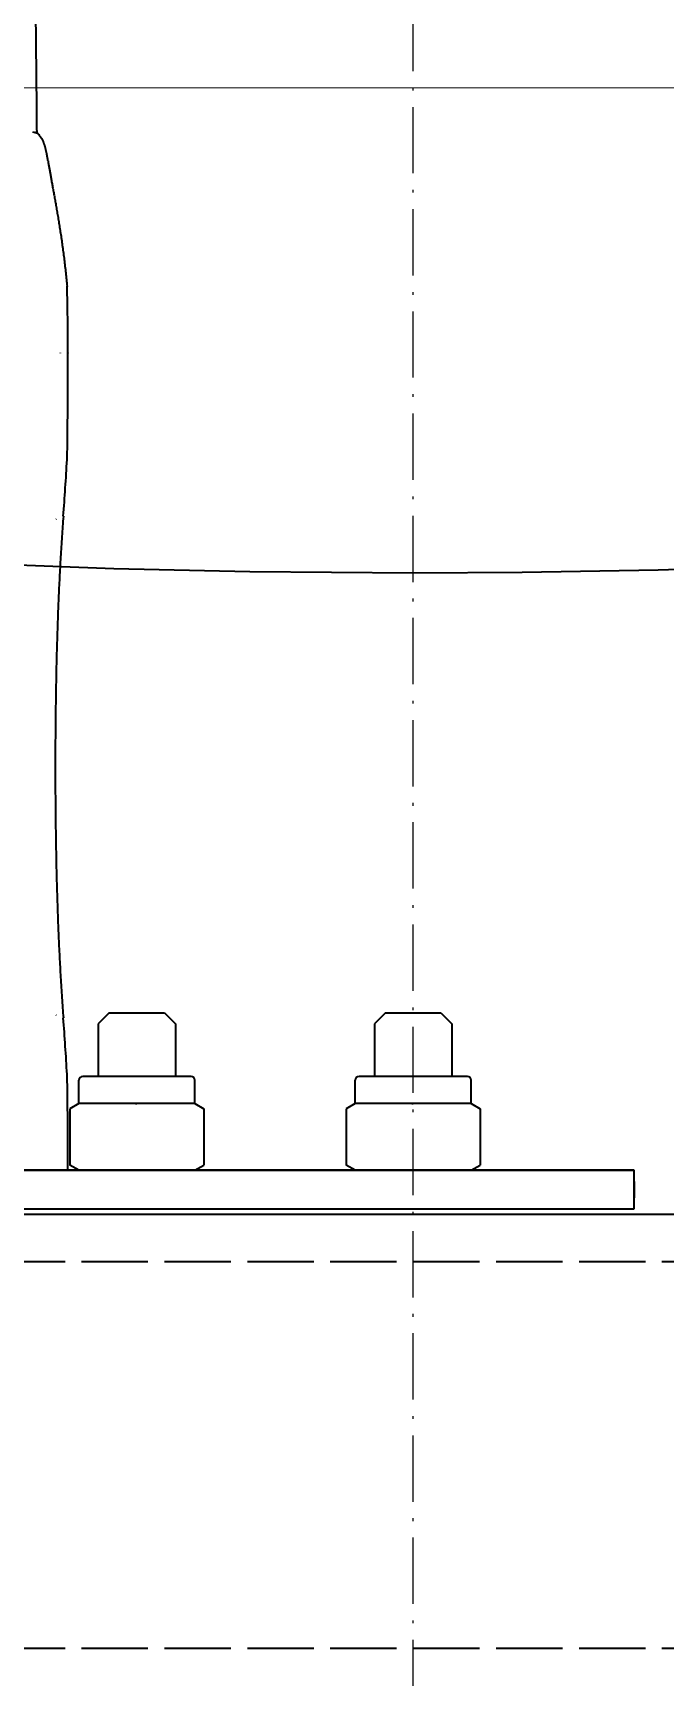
# Model space of a CAD drawing. Header units: millimetres. Extents: x 120 to 10915, y 515 to 8014.
# Drawn here: x 8181.2 to 8295.6, y 2470.3 to 2767.9 of the extents above; entities that cross this region are included whole.
import ezdxf

# ---------------------------------------------------------------- set-up
doc = ezdxf.new("R2010")
doc.units = ezdxf.units.MM
doc.linetypes.add('DASHDOT', pattern=[18.5, 12, -3, 0.5, -3])
doc.linetypes.add('DASHED', pattern=[15, 12, -3])
doc.layers.get('0').update_dxf_attribs({"lineweight": 13})
doc.layers.add('201_Dimensions', color=7, linetype='Continuous', lineweight=13)
doc.layers.add('205_Chassis_top_view', color=7, linetype='Continuous', lineweight=13)

# ---------------------------------------------------------------- blocks, each defined once
blk = doc.blocks.new('2854281_1')
at = {"layer": '205_Chassis_top_view', "color": 2, "linetype": 'DASHDOT', "lineweight": 25}
blk.add_line((8250, -1333), (8250, 1333), dxfattribs=at)
blk = doc.blocks.new('2908045_1')
at = {"layer": '205_Chassis_top_view', "color": 3, "lineweight": 35}
for p, q in [((8181.87, 579.75), (8181.87, 580.18)), ((8182.23, 579.55), (8182.22, 579.57)), ((8182.23, 579.55), (8182.25, 579.52)), ((8186.15, 539.95), (8186.15, 540)), ((8187.52, 540), (8187.52, 539.95)), ((8185.42, 509.91), (8185.43, 509.97)), ((8185.43, 420.03), (8185.42, 420.09)), ((8195, 420.5), (8193, 418.5)), ((8195, 420.5), (8197.6, 420.5)), ((8197.6, 420.5), (8205, 420.5)), ((8205, 420.5), (8207, 418.5)), ((8245, 420.5), (8243, 418.5)), ((8245, 420.5), (8247.6, 420.5)), ((8247.6, 420.5), (8255, 420.5)), ((8255, 420.5), (8257, 418.5)), ((8193, 418.5), (8193, 409)), ((8207, 418.5), (8207, 409)), ((8243, 418.5), (8243, 409)), ((8257, 418.5), (8257, 409)), ((8189.5, 404.1), (8189.5, 408.3)), ((8199.77, 409), (8190.2, 409)), ((8209.8, 409), (8199.77, 409)), ((8210.5, 404.1), (8210.5, 408.3)), ((8239.5, 404.1), (8239.5, 408.3)), ((8249.77, 409), (8240.2, 409)), ((8259.8, 409), (8249.77, 409)), ((8260.5, 404.1), (8260.5, 408.3)), ((8189.5, 404.1), (8187.88, 403.16)), ((8187.88, 403.16), (8187.88, 392.94)), ((8190.91, 404.1), (8189.5, 404.1)), ((8199.75, 404.1), (8190.91, 404.1)), ((8199.75, 404.1), (8200, 404.1)), ((8200, 404.1), (8199.75, 404.1)), ((8209.09, 404.1), (8200, 404.1)), ((8210.5, 404.1), (8209.09, 404.1)), ((8210.5, 404.1), (8212.12, 403.16)), ((8212.12, 403.16), (8212.12, 392.94)), ((8239.5, 404.1), (8237.88, 403.16)), ((8237.88, 403.16), (8237.88, 392.94)), ((8240.91, 404.1), (8239.5, 404.1)), ((8249.75, 404.1), (8240.91, 404.1)), ((8249.75, 404.1), (8250, 404.1)), ((8250, 404.1), (8249.75, 404.1)), ((8259.09, 404.1), (8250, 404.1)), ((8260.5, 404.1), (8259.09, 404.1)), ((8260.5, 404.1), (8262.12, 403.16)), ((8262.12, 403.16), (8262.12, 392.94)), ((8189.5, 392), (8187.88, 392.94)), ((8210.5, 392), (8212.12, 392.94)), ((8239.5, 392), (8237.88, 392.94)), ((8260.5, 392), (8262.12, 392.94)), ((8290, 392), (8160, 392)), ((8200, 392), (8199.75, 392)), ((8250, 392), (8249.75, 392)), ((8290, 390), (8290, 392)), ((8290, 390), (8290, 387)), ((8290, 385), (8290, 387))]:
    blk.add_line(p, q, dxfattribs=at)
for centre, radius, start, end in [((8180.32, 575.24), 4.77, 69.1177, 79.5343), ((8181.35, 579.06), 1.01, 23.3444, 29.391), ((8185.41, 581.38), 3.67, 210.4931, 221.7301), ((8181.15, 577.58), 2.04, 26.2168, 41.6054), ((8176.14, 551.05), 11.26, 1.2185, 5.0303), ((7678.96, 540.11), 508.56, 359.9871, 1.2587), ((6847.51, 539.88), 1340.02, 359.2246, 0.00305), ((8160.43, 522.09), 26.97, 356.9422, 359.2611), ((7735.51, 545.44), 452.53, 355.5614, 356.8605), ((7735.51, 384.56), 452.53, 3.1395, 4.4386), ((8160.43, 407.91), 26.97, 0.739, 3.0574), ((6850.91, 390.15), 1336.62, 0.0794, 0.77614), ((8190.2, 408.3), 0.7, 90, 180), ((8209.8, 408.3), 0.7, 0, 90), ((8240.2, 408.3), 0.7, 90, 180), ((8259.8, 408.3), 0.7, 0, 90)]:
    blk.add_arc(centre, radius, start, end, dxfattribs=at)
for points, knots in [([(8181.5, 644), (8181.49, 642.66), (8181.47, 639.97), (8181.46, 635.94), (8181.45, 631.9), (8181.46, 627.86), (8181.47, 623.81), (8181.5, 619.76), (8181.52, 615.71), (8181.56, 611.63), (8181.6, 607.52), (8181.64, 603.38), (8181.68, 599.23), (8181.72, 595.03), (8181.77, 590.79), (8181.81, 586.67), (8181.85, 583), (8181.86, 580.74), (8181.87, 579.75)], [0, 0, 0, 0, 4.024268, 8.059415, 12.100389, 16.144675, 20.190071, 24.236322, 28.282738, 32.339123, 36.488769, 40.625138, 44.76184, 48.930607, 53.225436, 57.474747, 61.28255, 64.249524, 64.249524, 64.249524, 64.249524]), ([(8183.92, 574.73), (8183.91, 574.79), (8183.89, 574.93), (8183.86, 575.13), (8183.83, 575.32), (8183.79, 575.51), (8183.76, 575.69), (8183.73, 575.87), (8183.69, 576.05), (8183.66, 576.22), (8183.63, 576.39), (8183.59, 576.55), (8183.55, 576.71), (8183.52, 576.86), (8183.48, 577.01), (8183.44, 577.16), (8183.41, 577.3), (8183.37, 577.44), (8183.33, 577.57), (8183.29, 577.69), (8183.25, 577.8), (8183.21, 577.92), (8183.17, 578.04), (8183.13, 578.15), (8183.08, 578.26), (8183.03, 578.37), (8182.99, 578.45), (8182.98, 578.48)], [0, 0, 0, 0, 0.205912, 0.406635, 0.603387, 0.79511, 0.983036, 1.165896, 1.345199, 1.519406, 1.690457, 1.856384, 2.018851, 2.177464, 2.332383, 2.483787, 2.631896, 2.776975, 2.904719, 3.030537, 3.15473, 3.27766, 3.399765, 3.521546, 3.643614, 3.767067, 3.88572, 3.88572, 3.88572, 3.88572]), ([(8183.92, 574.73), (8183.95, 574.54), (8184.01, 574.16), (8184.11, 573.56), (8184.22, 572.93), (8184.35, 572.25), (8184.48, 571.53), (8184.61, 570.78), (8184.76, 569.99), (8184.91, 569.16), (8185.07, 568.3), (8185.23, 567.4), (8185.39, 566.47), (8185.56, 565.51), (8185.73, 564.52), (8185.9, 563.51), (8186.06, 562.46), (8186.23, 561.39), (8186.39, 560.29), (8186.55, 559.17), (8186.7, 558.03), (8186.85, 556.87), (8186.99, 555.69), (8187.12, 554.48), (8187.24, 553.26), (8187.32, 552.45), (8187.36, 552.03)], [0, 0, 0, 0, 0.558146, 1.161632, 1.808533, 2.497441, 3.226666, 3.994999, 4.80099, 5.643261, 6.520364, 7.431039, 8.37394, 9.347755, 10.351103, 11.382713, 12.44123, 13.525344, 14.633826, 15.765014, 16.917988, 18.091042, 19.283185, 20.492838, 21.718852, 22.959441, 22.959441, 22.959441, 22.959441]), ([(8186.69, 510.42), (8186.59, 509.19), (8186.42, 506.74), (8186.19, 503.04), (8185.99, 499.31), (8185.81, 495.56), (8185.67, 491.78), (8185.54, 487.99), (8185.44, 484.18), (8185.36, 480.36), (8185.3, 476.53), (8185.26, 472.69), (8185.23, 468.85), (8185.22, 465), (8185.23, 461.15), (8185.26, 457.31), (8185.3, 453.47), (8185.36, 449.64), (8185.44, 445.82), (8185.54, 442.01), (8185.67, 438.22), (8185.81, 434.44), (8185.99, 430.69), (8186.19, 426.96), (8186.42, 423.26), (8186.59, 420.81), (8186.69, 419.58)], [0, 0, 0, 0, 3.681278, 7.390294, 11.124376, 14.880926, 18.657668, 22.452148, 26.261913, 30.084428, 33.917143, 37.757519, 41.603019, 45.451075, 49.29913, 53.14463, 56.985007, 60.817721, 64.640236, 68.450001, 72.244482, 76.021224, 79.777772, 83.511852, 87.220871, 90.902158, 90.902158, 90.902158, 90.902158])]:
    blk.add_open_spline(points, degree=3, knots=knots, dxfattribs=at)
blk.add_open_spline([(8182.22, 579.57), (8182.2, 579.6), (8182.17, 579.63), (8182.13, 579.65), (8182.08, 579.68), (8182.02, 579.7)], degree=5, dxfattribs=at)
blk = doc.blocks.new('2625420_1')
at = {"layer": '205_Chassis_top_view', "color": 3, "lineweight": 35}
for p, q in [((8160, 392), (8225, 392)), ((8225, 392), (8290, 392)), ((8290, 385), (8290, 392)), ((8160, 385), (8225, 385)), ((8225, 385), (8290, 385))]:
    blk.add_line(p, q, dxfattribs=at)
blk = doc.blocks.new('2838266_1')
at = {"layer": '205_Chassis_top_view', "color": 4, "linetype": 'DASHED', "lineweight": 35}
for p, q in [((7200, 375.5), (8825, 375.5)), ((7200, 305.5), (8644.83, 305.5))]:
    blk.add_line(p, q, dxfattribs=at)
blk = doc.blocks.new('2774109_1')
at = {"layer": '205_Chassis_top_view', "color": 3, "lineweight": 35}
blk.add_lwpolyline([(8320.764648, 501.499603), (8294.332031, 500.640686), (8269.705078, 500.217041), (8250.000977, 500.11615), (8250.007812, 500.11615), (8220.451172, 500.345245), (8195.827148, 500.909546), (8173.717773, 501.735992), (8151.623047, 502.890656), (8124.652344, 504.784546), (8103.845703, 506.64502), (8083.075684, 508.878113), (8062.352539, 511.506134), (8041.6875, 514.551453), (8021.09082, 518.036377), (8000.210938, 522.062073), (7984.619629, 525.418457)], dxfattribs=at)
blk = doc.blocks.new('BLOCK88')
at = {"layer": '201_Dimensions', "color": 2, "lineweight": 18}
blk.add_line((6900, 588), (10762, 588), dxfattribs=at)

msp = doc.modelspace()

# ---------------------------------------------------------------- linework, layer by layer
at = {"layer": '205_Chassis_top_view', "color": 3, "lineweight": 35}
msp.add_line((10210, 2554), (4055, 2554), dxfattribs=at)

# ---------------------------------------------------------------- block references
at = {"color": 7, "lineweight": 35}
for name in ['2854281_1', '2774109_1', '2908045_1', '2625420_1', '2838266_1']:
    msp.add_blockref(name, (0, 2170), dxfattribs=at)
at = {"layer": '201_Dimensions', "lineweight": 0}
msp.add_blockref('BLOCK88', (0, 2170), dxfattribs=at)

doc.saveas('drawing.dxf')
